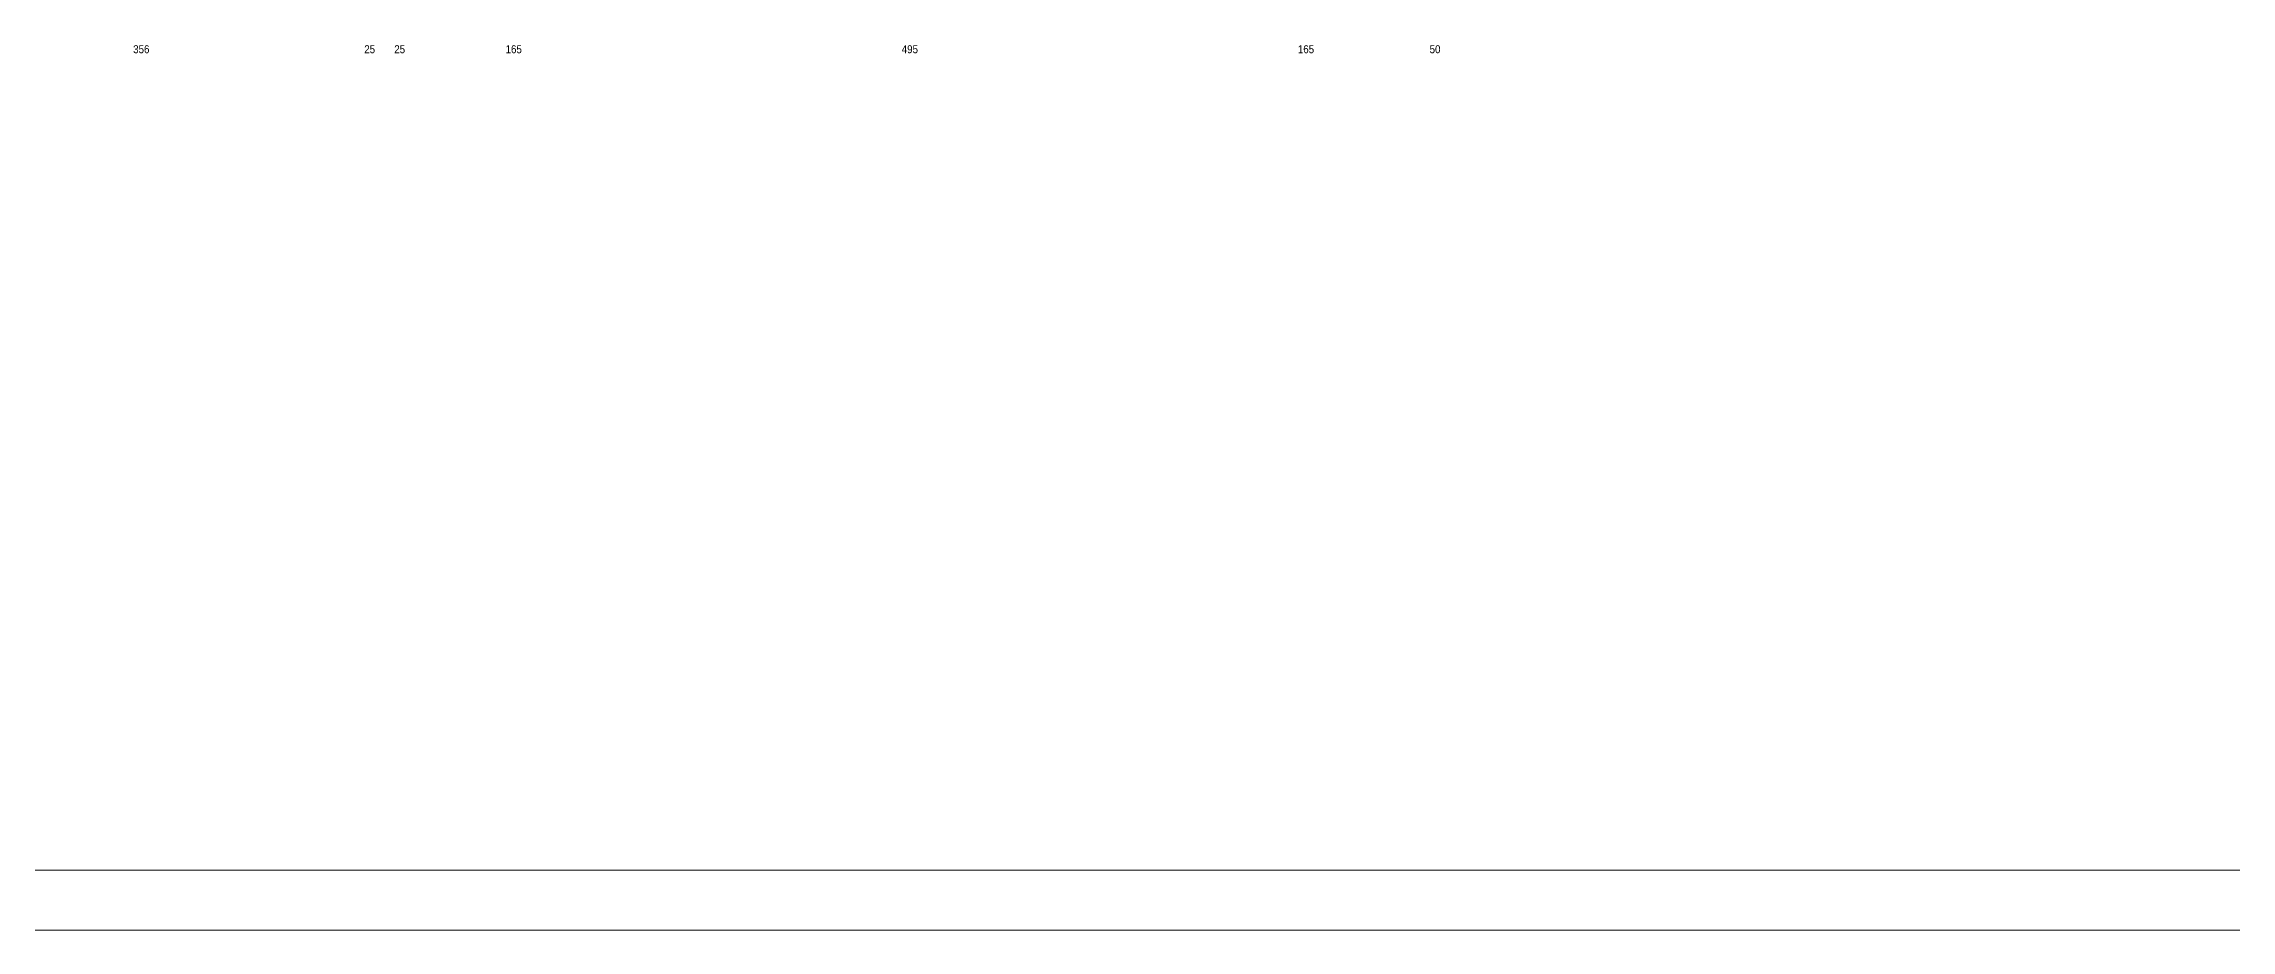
# Model space of a CAD drawing. Header units: millimetres. Extents: x 3 to 479, y -191 to 120.
# Drawn here: x 198.96 to 235.41, y 75.3 to 90.06 of the extents above; entities that cross this region are included whole.
import ezdxf
from ezdxf.enums import TextEntityAlignment as Align

# ---------------------------------------------------------------- set-up
doc = ezdxf.new("R2010")
doc.units = ezdxf.units.MM
for name, color, linetype, lineweight in [('ALZ_COT_TEXTOS_ESTRIBOS', 122, 'Continuous', 0), ('RECUAD_LIMITES', 2, 'Continuous', 0), ('RECUAD_MARCO', 1, 'Continuous', 20)]:
    doc.layers.add(name, color=color, linetype=linetype, lineweight=lineweight)
doc.styles.add('CYPETXT_romans', font='arial.ttf', dxfattribs={"height": 0.2})

msp = doc.modelspace()

# ---------------------------------------------------------------- linework, layer by layer
at = {"layer": 'RECUAD_LIMITES'}
msp.add_lwpolyline([(100.33093, 75.29684), (254.63093, 75.29684), (254.63093, 113.99684), (100.33093, 113.99684), (100.33093, 75.29684)], close=True, dxfattribs=at)
at = {"layer": 'RECUAD_MARCO'}
msp.add_lwpolyline([(102.83093, 76.29684), (253.63093, 76.29684), (253.63093, 112.99684), (102.83093, 112.99684), (102.83093, 76.29684)], close=True, dxfattribs=at)

# ---------------------------------------------------------------- texts
at = {"layer": 'ALZ_COT_TEXTOS_ESTRIBOS', "style": 'CYPETXT_romans', "width": 0.872274}
for s, p in [('356', (200.58861, 90.03441)), ('25', (204.39368, 90.03441)), ('25', (204.89368, 90.03441)), ('165', (206.79368, 90.03441)), ('495', (213.39368, 90.03441)), ('165', (219.99368, 90.03441)), ('50', (222.14368, 90.03441))]:
    msp.add_text(s, height=0.133333, dxfattribs=at).set_placement(p, align=Align.TOP_CENTER)

doc.saveas('drawing.dxf')
